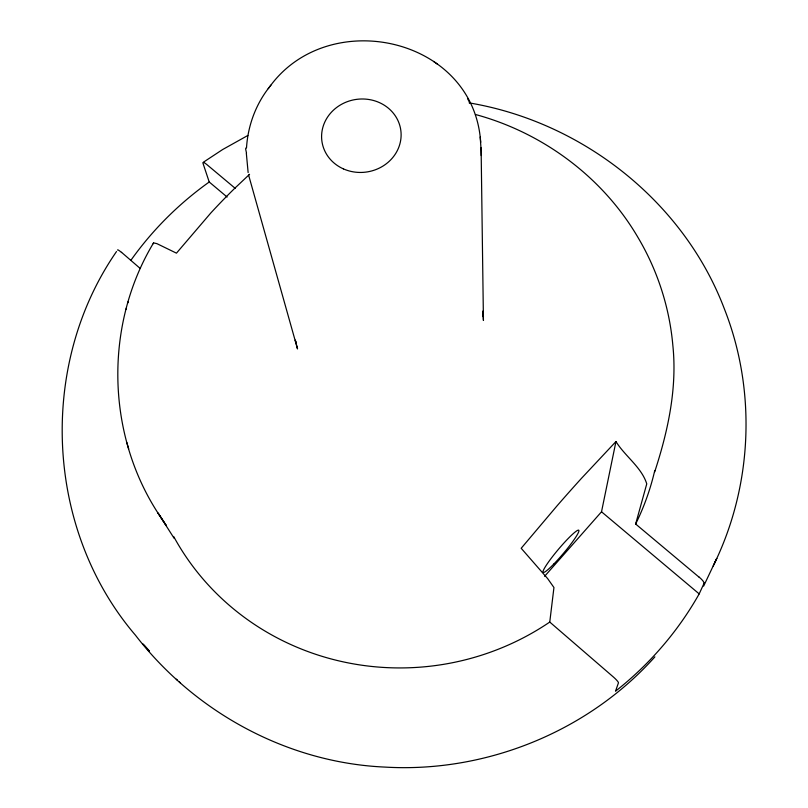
<?xml version="1.0" encoding="UTF-8"?>
<svg xmlns="http://www.w3.org/2000/svg" width="808" height="808" viewBox="0 0 808 808"><rect width="100%" height="100%" fill="white"/><g stroke="black" fill="none" stroke-linecap="round" stroke-linejoin="round"><path stroke-width="1.21" d="M246.511 147.814C247.854 125.937 255.692 104.454 269.306 87.224M704.101 583.214L699.183 593.89A334.653 322.947 -8.3 0 1 615.524 691.183L618.453 682.841A7.413 1.121 41.4 0 0 613.646 677.225L549.763 622.059L553.945 587.517L547.662 578.619L521.19 548.279L557.116 505.768A218.382 26.048 -49.8 0 1 581.326 478.498L615.959 441.542C624.917 456.177 641.623 467.276 646.754 483.871L635.644 524.008L699.051 577.154M544.622 576.316L601.516 511.787L615.959 441.542M249.561 174.306L234.926 188.123A208.161 63.448 -49.5 0 0 210.777 213.019L176.457 253.156L156.863 243.622L153.571 242.895C103.737 325.462 106.161 435.704 159.833 515.868L174.154 538.34M126.099 309.222L126.462 307.929M127.866 302.849L128.23 301.566M654.621 472.074C667.974 431.24 677.367 388.214 672.812 345.046C669.438 307.111 657.359 270.013 637.886 237.299C602.647 177.053 542.602 132.663 475.427 114.483M714.393 563.509C752.561 484.84 756.54 390.436 724.423 309.03C683.699 201.364 582.053 121.836 469.185 102.899M716.656 558.631L703.647 586.093M713.212 566.024L716.746 558.469M153.156 243.743L153.571 242.895M246.248 147.702L245.602 148.783L246.511 153.197M116.493 251.561C37.633 365.519 45.278 529.806 135.471 635.229C194.879 712.242 287.517 762.813 385.073 767.095C485.457 773.024 587.689 731.886 654.884 656.864M269.852 86.527C328.23 6.252 471.306 36.673 480.467 139.491M268.195 88.668L270.933 85.123M203.697 162.014L222.665 149.52L247.834 135.481M433.613 61.438L435.047 62.479M435.694 62.933L437.168 63.994M235.189 188.325L206.616 164.377A6.727 1.333 44.3 0 0 202.949 163.135L209.211 181.982L227.119 197.041M601.516 511.787L699.183 593.89M121.483 252.288L139.915 268.206M176.306 679.164L177.507 680.265M179.315 681.901L180.507 682.992M143.935 645.077L149.47 651.187L142.703 643.683M467.6 98.667L468.579 100.546M468.872 101.091L469.862 102.98M126.795 442.451L128.684 448.915M248.601 175.053L297.526 348.945L295.304 340.087L295.93 343.279L295.516 341.026M248.137 172.589L246.339 153.338M482.911 312.231L483.436 316.807L482.881 311.272L483.436 320.473L481.144 150.571L480.204 136.996M480.487 139.754L480.75 142.248M482.881 311.272L483.204 314.514M481.093 147.793L481.214 155.54M130.835 260.378A334.653 322.947 -8.3 0 1 209.232 181.992M699.082 577.063A7.343 1.646 40.7 0 1 704.142 583.245M654.753 470.549A258.459 248.682 -8.3 0 1 635.644 524.008M549.763 622.059A258.459 248.682 -8.3 0 1 173.659 536.482M117.544 250.015A6.828 0.879 43.5 0 1 121.594 252.53M166.256 525.533L158.156 513.242L166.256 525.533M553.995 563.843A27.583 3.222 -49.8 0 0 578.791 530.25A27.583 3.222 -49.8 0 0 550.117 559.782A27.583 3.222 -49.8 0 0 553.995 563.843M343.42 168.892A39.834 36.673 -8.3 0 0 401.061 132.815A39.834 36.673 -8.3 0 0 339.592 105.454A39.834 36.673 -8.3 0 0 343.42 168.892"/></g></svg>
